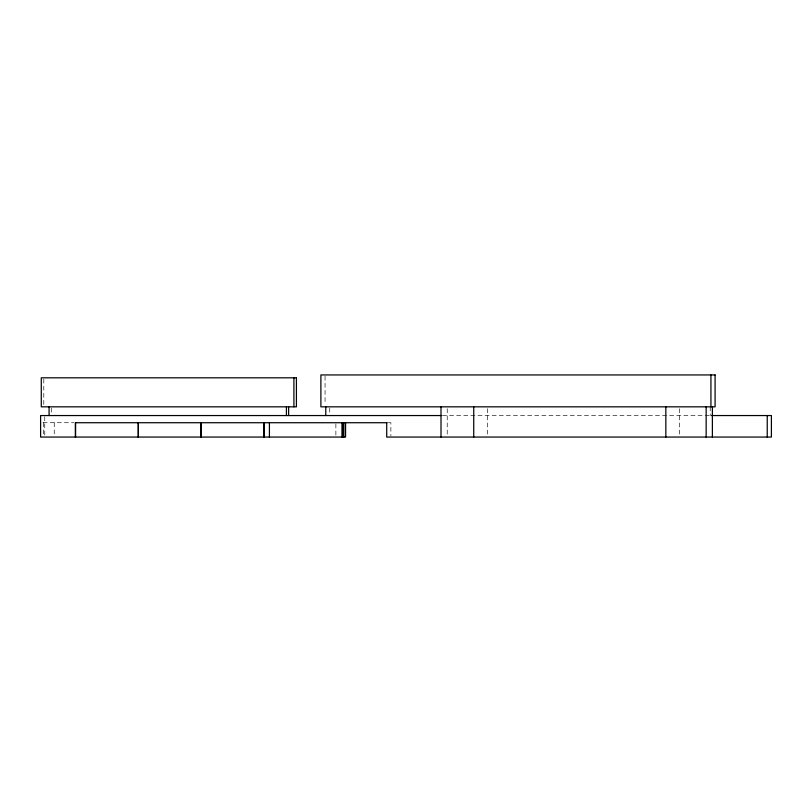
<?xml version="1.0" encoding="UTF-8"?>
<svg xmlns="http://www.w3.org/2000/svg" width="812" height="812" viewBox="0 0 812 812"><rect width="100%" height="100%" fill="white"/><g stroke="black" fill="none" stroke-linecap="round" stroke-linejoin="round"><path stroke-width="0.61" stroke-dasharray="4.06 3.04" d="M442.449 415.551L710.53 415.551M43.077 422.727L73.922 422.727M388.339 422.727L390.876 422.727L390.876 435.861M710.216 406.832L710.216 415.551M679.654 408.72L679.654 435.171M487.555 408.72L487.555 435.171M447.229 408.72L447.229 435.171M335.874 423.915L335.874 435.861M329.733 408.081L329.733 414.313M325.054 376.169L325.054 404.376M54.242 422.727L54.242 435.861M51.278 408.081L51.278 414.313M44.761 416.749L44.761 435.861M43.797 379.072L43.797 405.564M43.594 422.727L43.594 435.861"/><path stroke-width="1.22" d="M441.332 415.551L40.6 415.551L40.6 437.059L345.567 437.059L345.567 422.727M711.444 415.551L771.4 415.551L771.4 437.059L386.715 437.059L386.715 422.727M387.07 422.727L75.354 422.727L75.354 437.059M767.238 415.551L767.238 437.059M712.378 406.832L712.378 437.059M710.926 374.941L710.926 406.832M706.156 406.832L706.156 437.059M665.84 406.832L665.84 437.059M473.741 406.832L473.741 437.059M441.007 406.832L441.007 437.059M343.852 422.727L343.852 437.059M342.796 422.727L342.796 437.059M341.974 422.727L341.974 437.059M325.774 406.832L325.774 415.551M293.914 377.813L293.914 406.832M288.625 406.832L288.625 415.551M286.423 406.832L286.423 415.551M269.422 422.727L269.422 437.059M264.113 422.727L264.113 437.059M263.788 422.727L263.788 437.059M201.153 422.727L201.153 437.059M201.011 422.727L201.011 437.059M138.375 422.727L138.375 437.059M138.233 422.727L138.233 437.059M75.597 422.727L75.597 437.059M49.075 406.832L49.075 415.551M715.088 374.941L320.892 374.941L320.892 406.832L715.088 406.832L715.088 374.941M296.421 377.813L41.28 377.813L41.28 406.832L296.421 406.832L296.421 377.813"/></g></svg>
